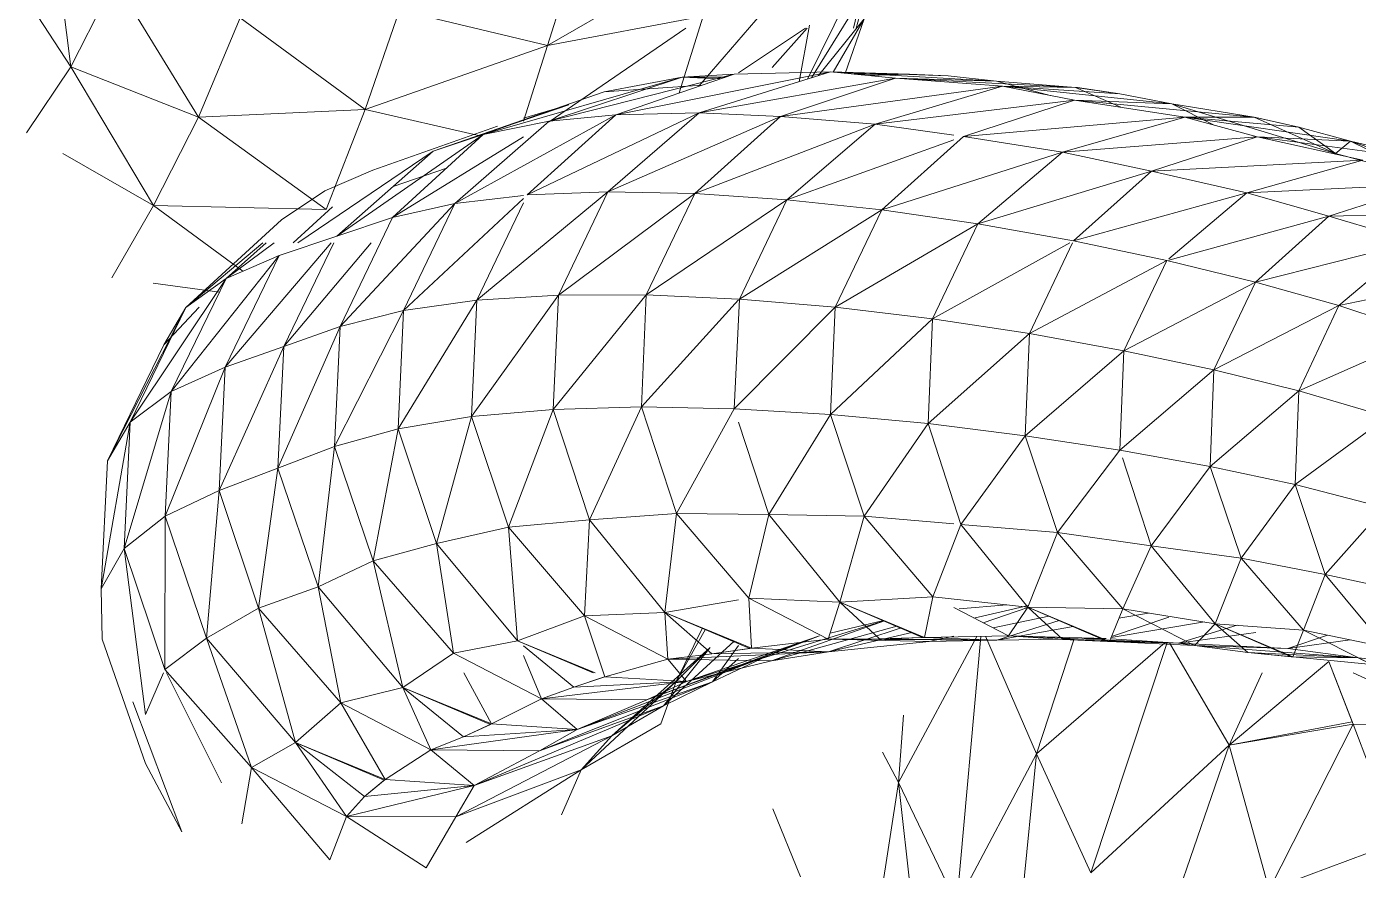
# Model space of a CAD drawing. Header units: millimetres. Extents: x -8546 to 211781, y -3000 to 31870.
# Drawn here: x -4417.5 to -4361, y 2659 to 2694.8 of the extents above; entities that cross this region are included whole.
import ezdxf

# ---------------------------------------------------------------- set-up
doc = ezdxf.new("R2010")
doc.units = ezdxf.units.MM
doc.layers.add('G-IMPT', color=8, linetype='Continuous', lineweight=9)
doc.layers.add('I-FURN', color=30, linetype='Continuous', lineweight=9)

# ---------------------------------------------------------------- blocks, each defined once
blk = doc.blocks.new('Artificial banana plant 1500mm - Family 4__C1-728657-Begane grond')
at = {"layer": 'G-IMPT'}
for p, q in [((-2.898, 36.229), (-3.778, 43.213)), ((-2.898, 36.229), (-3.778, 43.213)), ((23.757, 35.398), (30.062, 42.722)), ((23.757, 35.398), (30.062, 42.722)), ((28.378, 35.705), (31.902, 42.843)), ((28.378, 35.705), (31.902, 42.843)), ((17.342, 37.124), (24.722, 41.393)), ((17.342, 37.124), (24.722, 41.393)), ((17.342, 37.124), (18.362, 40.414)), ((17.342, 37.124), (18.362, 40.414)), ((31.342, 40.287), (28.547, 35.757)), ((31.342, 40.287), (28.547, 35.757)), ((-2.898, 36.229), (-1.028, 39.898)), ((-2.898, 36.229), (-1.028, 39.898)), ((2.532, 34.088), (-1.028, 39.898)), ((2.532, 34.088), (-1.028, 39.898)), ((30.439, 37.87), (30.936, 39.629)), ((30.439, 37.87), (30.936, 39.629)), ((-4.754, 39.099), (-2.898, 36.229)), ((-4.754, 39.099), (-2.898, 36.229)), ((30.321, 37.87), (30.626, 39.127)), ((30.321, 37.87), (30.626, 39.127)), ((9.602, 34.415), (11.052, 38.622)), ((9.602, 34.415), (11.052, 38.622)), ((17.342, 37.124), (11.052, 38.622)), ((17.342, 37.124), (11.052, 38.622)), ((2.532, 34.088), (4.292, 38.307)), ((2.532, 34.088), (4.292, 38.307)), ((9.602, 34.415), (4.292, 38.307)), ((9.602, 34.415), (4.292, 38.307)), ((23.942, 38.368), (17.342, 37.124)), ((23.942, 38.368), (17.342, 37.124)), ((17.402, 33.893), (23.214, 37.87)), ((17.402, 33.893), (23.214, 37.87)), ((22.931, 35.115), (23.942, 38.368)), ((22.931, 35.115), (23.942, 38.368)), ((28.29, 37.87), (25.45, 35.966)), ((28.29, 37.87), (25.45, 35.966)), ((26.871, 36.198), (28.359, 37.87)), ((26.871, 36.198), (28.359, 37.87)), ((28.017, 35.592), (28.462, 37.986)), ((28.017, 35.592), (28.462, 37.986)), ((30.782, 38.258), (28.84, 35.848)), ((30.782, 38.258), (28.84, 35.848)), ((30.782, 38.258), (29.461, 35.993)), ((30.782, 38.258), (29.461, 35.993)), ((30.782, 38.258), (29.97, 35.946)), ((30.782, 38.258), (29.97, 35.946)), ((9.602, 34.415), (17.342, 37.124)), ((9.602, 34.415), (17.342, 37.124)), ((16.323, 33.919), (17.342, 37.124)), ((16.323, 33.919), (17.342, 37.124)), ((-4.768, 33.423), (-2.898, 36.229)), ((-4.768, 33.423), (-2.898, 36.229)), ((0.622, 30.333), (-2.898, 36.229)), ((0.622, 30.333), (-2.898, 36.229)), ((-2.898, 36.229), (2.532, 34.088)), ((-2.898, 36.229), (2.532, 34.088)), ((14.612, 33.35), (23.052, 35.778)), ((14.612, 33.35), (23.052, 35.778)), ((17.402, 33.922), (25.262, 35.914)), ((17.402, 33.922), (25.262, 35.914)), ((23.052, 35.778), (17.402, 33.922)), ((23.052, 35.778), (17.402, 33.922)), ((19.742, 35.167), (23.052, 35.778)), ((19.742, 35.167), (23.052, 35.778)), ((20.232, 34.189), (29.342, 36.004)), ((20.232, 34.189), (29.342, 36.004)), ((25.262, 35.914), (20.232, 34.189)), ((25.262, 35.914), (20.232, 34.189)), ((23.052, 35.778), (25.262, 35.914)), ((23.052, 35.778), (25.262, 35.914)), ((23.052, 35.778), (24.881, 35.784)), ((23.052, 35.778), (24.881, 35.784)), ((24.862, 35.777), (23.052, 35.778)), ((24.862, 35.777), (23.052, 35.778)), ((24.662, 35.709), (23.052, 35.778)), ((24.662, 35.709), (23.052, 35.778)), ((24.673, 35.712), (23.052, 35.778)), ((24.673, 35.712), (23.052, 35.778)), ((29.342, 36.004), (23.782, 34.274)), ((29.342, 36.004), (23.782, 34.274)), ((23.782, 34.274), (32.112, 35.747)), ((23.782, 34.274), (32.112, 35.747)), ((25.262, 35.914), (29.342, 36.004)), ((25.262, 35.914), (29.342, 36.004)), ((32.112, 35.747), (27.222, 34.115)), ((32.112, 35.747), (27.222, 34.115)), ((32.702, 35.908), (29.342, 36.004)), ((32.702, 35.908), (29.342, 36.004)), ((34.342, 35.834), (29.342, 36.004)), ((34.342, 35.834), (29.342, 36.004)), ((32.632, 35.91), (29.342, 36.004)), ((32.632, 35.91), (29.342, 36.004)), ((29.342, 36.004), (36.392, 35.609)), ((29.342, 36.004), (36.392, 35.609)), ((29.342, 36.004), (32.112, 35.747)), ((29.342, 36.004), (32.112, 35.747)), ((32.632, 35.91), (30.349, 35.911)), ((32.632, 35.91), (30.349, 35.911)), ((32.632, 35.91), (31.014, 35.849)), ((32.632, 35.91), (31.014, 35.849)), ((39.752, 35.349), (32.112, 35.747)), ((39.752, 35.349), (32.112, 35.747)), ((36.392, 35.609), (32.112, 35.747)), ((36.392, 35.609), (32.112, 35.747)), ((32.112, 35.747), (36.652, 35.396)), ((32.112, 35.747), (36.652, 35.396)), ((34.342, 35.834), (32.632, 35.91)), ((32.702, 35.908), (32.632, 35.91)), ((34.342, 35.834), (32.632, 35.91)), ((32.632, 35.91), (32.702, 35.908)), ((34.342, 35.834), (32.632, 35.91)), ((32.632, 35.91), (32.702, 35.908)), ((34.342, 35.834), (32.702, 35.908)), ((34.342, 35.834), (32.702, 35.908)), ((34.342, 35.834), (32.702, 35.908)), ((34.342, 35.834), (36.392, 35.609)), ((34.342, 35.834), (36.392, 35.609)), ((39.752, 35.349), (36.392, 35.609)), ((39.752, 35.349), (36.392, 35.609)), ((36.392, 35.609), (38.666, 35.009)), ((36.392, 35.609), (38.666, 35.009)), ((12.492, 32.649), (19.742, 35.167)), ((12.492, 32.649), (19.742, 35.167)), ((23.908, 35.45), (19.742, 35.167)), ((23.908, 35.45), (19.742, 35.167)), ((27.222, 34.115), (36.652, 35.396)), ((27.222, 34.115), (36.652, 35.396)), ((36.652, 35.396), (31.242, 33.787)), ((36.652, 35.396), (31.242, 33.787)), ((39.752, 35.349), (36.652, 35.396)), ((39.752, 35.349), (36.652, 35.396)), ((39.832, 35.34), (36.652, 35.396)), ((39.832, 35.34), (36.652, 35.396)), ((41.622, 35.084), (36.652, 35.396)), ((41.622, 35.084), (36.652, 35.396)), ((36.652, 35.396), (43.832, 34.651)), ((36.652, 35.396), (43.832, 34.651)), ((36.652, 35.396), (39.702, 34.81)), ((36.652, 35.396), (39.702, 34.81)), ((39.752, 35.349), (41.622, 35.084)), ((39.752, 35.349), (39.832, 35.34)), ((39.752, 35.349), (39.832, 35.34)), ((39.752, 35.349), (41.622, 35.084)), ((39.752, 35.349), (39.832, 35.34)), ((39.752, 35.349), (41.622, 35.084)), ((39.752, 35.349), (41.664, 34.51)), ((39.752, 35.349), (41.664, 34.51)), ((41.622, 35.084), (39.832, 35.34)), ((39.832, 35.34), (41.622, 35.084)), ((39.832, 35.34), (41.622, 35.084)), ((41.622, 35.084), (43.832, 34.651)), ((41.622, 35.084), (43.832, 34.651)), ((18.242, 34.609), (12.492, 32.649)), ((18.242, 34.609), (12.492, 32.649)), ((16.323, 34.039), (18.242, 34.609)), ((16.323, 34.039), (18.242, 34.609)), ((31.242, 33.787), (39.702, 34.81)), ((31.242, 33.787), (39.702, 34.81)), ((39.702, 34.81), (34.992, 33.271)), ((39.702, 34.81), (34.992, 33.271)), ((47.332, 34.083), (39.702, 34.81)), ((47.332, 34.083), (39.702, 34.81)), ((43.832, 34.651), (39.702, 34.81)), ((43.832, 34.651), (39.702, 34.81)), ((39.702, 34.81), (44.392, 34.094)), ((39.702, 34.81), (44.392, 34.094)), ((47.332, 34.083), (43.832, 34.651)), ((47.332, 34.083), (43.832, 34.651)), ((45.607, 33.76), (43.832, 34.651)), ((45.607, 33.76), (43.832, 34.651)), ((43.832, 34.651), (50.782, 32.544)), ((43.832, 34.651), (50.782, 32.544)), ((0.622, 30.333), (2.532, 34.088)), ((0.622, 30.333), (2.532, 34.088)), ((2.532, 34.088), (9.602, 34.415)), ((2.532, 34.088), (9.602, 34.415)), ((7.942, 30.169), (2.532, 34.088)), ((7.942, 30.169), (2.532, 34.088)), ((7.942, 30.169), (9.602, 34.415)), ((7.942, 30.169), (9.602, 34.415)), ((14.536, 33.281), (9.602, 34.415)), ((14.536, 33.281), (9.602, 34.415)), ((13.412, 30.429), (20.232, 34.189)), ((13.412, 30.429), (20.232, 34.189)), ((17.402, 33.922), (13.412, 30.429)), ((17.402, 33.922), (13.412, 30.429)), ((16.323, 33.956), (14.612, 33.35)), ((16.323, 33.956), (14.612, 33.35)), ((14.612, 33.35), (17.402, 33.922)), ((14.612, 33.35), (17.402, 33.922)), ((16.482, 30.788), (23.782, 34.274)), ((16.482, 30.788), (23.782, 34.274)), ((20.232, 34.189), (16.482, 30.788)), ((20.232, 34.189), (16.482, 30.788)), ((17.402, 33.922), (20.232, 34.189)), ((17.402, 33.922), (20.232, 34.189)), ((23.782, 34.274), (19.902, 30.923)), ((23.782, 34.274), (19.902, 30.923)), ((19.902, 30.923), (27.222, 34.115)), ((19.902, 30.923), (27.222, 34.115)), ((20.232, 34.189), (23.782, 34.274)), ((20.232, 34.189), (23.782, 34.274)), ((27.222, 34.115), (23.592, 30.849)), ((27.222, 34.115), (23.592, 30.849)), ((23.782, 34.274), (27.222, 34.115)), ((23.782, 34.274), (27.222, 34.115)), ((27.222, 34.115), (31.242, 33.787)), ((27.222, 34.115), (31.242, 33.787)), ((34.992, 33.271), (44.392, 34.094)), ((34.992, 33.271), (44.392, 34.094)), ((44.392, 34.094), (39.192, 32.604)), ((44.392, 34.094), (39.192, 32.604)), ((47.332, 34.083), (44.392, 34.094)), ((47.332, 34.083), (44.392, 34.094)), ((47.402, 34.068), (44.392, 34.094)), ((47.402, 34.068), (44.392, 34.094)), ((49.222, 33.668), (44.392, 34.094)), ((49.222, 33.668), (44.392, 34.094)), ((44.392, 34.094), (51.412, 33.071)), ((44.392, 34.094), (51.412, 33.071)), ((44.392, 34.094), (47.462, 33.248)), ((44.392, 34.094), (47.462, 33.248)), ((47.332, 34.083), (49.222, 33.668)), ((47.332, 34.083), (47.402, 34.068)), ((47.332, 34.083), (47.402, 34.068)), ((47.332, 34.083), (49.222, 33.668)), ((47.332, 34.083), (47.402, 34.068)), ((47.332, 34.083), (49.222, 33.668)), ((47.332, 34.083), (50.782, 32.544)), ((47.332, 34.083), (50.782, 32.544)), ((49.222, 33.668), (47.402, 34.068)), ((47.402, 34.068), (49.222, 33.668)), ((47.402, 34.068), (49.222, 33.668)), ((8.402, 29.041), (14.612, 33.35)), ((8.402, 29.041), (14.612, 33.35)), ((15.212, 33.709), (9.922, 31.835)), ((15.212, 33.709), (9.922, 31.835)), ((14.612, 33.35), (10.762, 29.828)), ((14.612, 33.35), (10.762, 29.828)), ((12.492, 32.649), (14.612, 33.35)), ((12.492, 32.649), (14.612, 33.35)), ((23.592, 30.849), (31.242, 33.787)), ((23.592, 30.849), (31.242, 33.787)), ((31.242, 33.787), (27.492, 30.586)), ((31.242, 33.787), (27.492, 30.586)), ((31.242, 33.787), (34.577, 33.328)), ((31.242, 33.787), (34.577, 33.328)), ((49.222, 33.668), (51.412, 33.071)), ((49.222, 33.668), (51.412, 33.071)), ((49.222, 33.668), (50.782, 32.544)), ((49.222, 33.668), (50.782, 32.544)), ((10.762, 29.828), (16.323, 33.256)), ((10.762, 29.828), (16.323, 33.256)), ((27.492, 30.586), (34.577, 33.122)), ((27.492, 30.586), (34.577, 33.122)), ((34.992, 33.271), (31.522, 30.151)), ((34.992, 33.271), (31.522, 30.151)), ((34.992, 33.271), (39.192, 32.604)), ((34.992, 33.271), (39.192, 32.604)), ((39.192, 32.604), (47.462, 33.248)), ((39.192, 32.604), (47.462, 33.248)), ((47.462, 33.248), (42.972, 31.803)), ((47.462, 33.248), (42.972, 31.803)), ((54.752, 32.275), (47.462, 33.248)), ((54.752, 32.275), (47.462, 33.248)), ((51.412, 33.071), (47.462, 33.248)), ((51.412, 33.071), (47.462, 33.248)), ((47.462, 33.248), (51.942, 32.259)), ((47.462, 33.248), (51.942, 32.259)), ((50.782, 32.544), (51.412, 33.071)), ((50.782, 32.544), (51.412, 33.071)), ((54.752, 32.275), (51.412, 33.071)), ((54.752, 32.275), (51.412, 33.071)), ((54.482, 31.547), (51.412, 33.071)), ((54.482, 31.547), (51.412, 33.071)), ((51.412, 33.071), (58.022, 30.787)), ((51.412, 33.071), (58.022, 30.787)), ((-3.227, 32.54), (0.622, 30.333)), ((-3.227, 32.54), (0.622, 30.333)), ((6.74, 28.752), (12.492, 32.649)), ((6.74, 28.752), (12.492, 32.649)), ((12.492, 32.649), (8.402, 29.041)), ((12.492, 32.649), (8.402, 29.041)), ((31.522, 30.151), (39.192, 32.604)), ((31.522, 30.151), (39.192, 32.604)), ((39.192, 32.604), (35.602, 29.561)), ((39.192, 32.604), (35.602, 29.561)), ((39.192, 32.604), (42.972, 31.803)), ((39.192, 32.604), (42.972, 31.803)), ((42.972, 31.803), (51.942, 32.259)), ((42.972, 31.803), (51.942, 32.259)), ((51.942, 32.259), (47.022, 30.883)), ((51.942, 32.259), (47.022, 30.883)), ((50.782, 32.544), (54.482, 31.547)), ((50.782, 32.544), (54.482, 31.547)), ((7.892, 30.962), (9.922, 31.835)), ((7.892, 30.962), (9.922, 31.835)), ((10.789, 31.148), (13.054, 31.926)), ((10.789, 31.148), (13.054, 31.926)), ((35.602, 29.561), (42.972, 31.803)), ((35.602, 29.561), (42.972, 31.803)), ((42.972, 31.803), (39.662, 28.838)), ((42.972, 31.803), (39.662, 28.838)), ((42.972, 31.803), (47.022, 30.883)), ((42.972, 31.803), (47.022, 30.883)), ((47.022, 30.883), (54.742, 31.24)), ((47.022, 30.883), (54.742, 31.24)), ((54.742, 31.24), (50.502, 29.891)), ((54.742, 31.24), (50.502, 29.891)), ((6.052, 29.731), (7.892, 30.962)), ((6.052, 29.731), (7.892, 30.962)), ((11.232, 25.885), (16.323, 30.64)), ((11.232, 25.885), (16.323, 30.64)), ((13.412, 30.429), (16.323, 30.77)), ((13.412, 30.429), (16.323, 30.77)), ((14.342, 26.318), (19.902, 30.923)), ((14.342, 26.318), (19.902, 30.923)), ((16.482, 30.788), (19.902, 30.923)), ((16.482, 30.788), (19.902, 30.923)), ((19.902, 30.923), (17.802, 26.533)), ((19.902, 30.923), (17.802, 26.533)), ((17.802, 26.533), (23.592, 30.849)), ((17.802, 26.533), (23.592, 30.849)), ((19.902, 30.923), (23.592, 30.849)), ((19.902, 30.923), (23.592, 30.849)), ((23.592, 30.849), (21.532, 26.543)), ((23.592, 30.849), (21.532, 26.543)), ((21.532, 26.543), (27.492, 30.586)), ((21.532, 26.543), (27.492, 30.586)), ((23.592, 30.849), (27.492, 30.586)), ((23.592, 30.849), (27.492, 30.586)), ((27.492, 30.586), (25.482, 26.368)), ((27.492, 30.586), (25.482, 26.368)), ((27.492, 30.586), (31.522, 30.151)), ((27.492, 30.586), (31.522, 30.151)), ((39.662, 28.838), (47.022, 30.883)), ((39.662, 28.838), (47.022, 30.883)), ((47.022, 30.883), (43.703, 28.073)), ((47.022, 30.883), (43.703, 28.073)), ((47.022, 30.883), (50.502, 29.891)), ((47.022, 30.883), (50.502, 29.891)), ((-1.148, 27.278), (0.622, 30.333)), ((-1.148, 27.278), (0.622, 30.333)), ((4.414, 27.556), (0.622, 30.333)), ((4.414, 27.556), (0.622, 30.333)), ((0.622, 30.333), (7.942, 30.169)), ((0.622, 30.333), (7.942, 30.169)), ((8.211, 30.277), (6.538, 28.752)), ((8.211, 30.277), (6.538, 28.752)), ((8.542, 25.213), (13.412, 30.429)), ((8.542, 25.213), (13.412, 30.429)), ((10.762, 29.828), (13.412, 30.429)), ((10.762, 29.828), (13.412, 30.429)), ((13.412, 30.429), (11.232, 25.885)), ((13.412, 30.429), (11.232, 25.885)), ((16.323, 30.456), (14.342, 26.318)), ((16.323, 30.456), (14.342, 26.318)), ((25.482, 26.368), (31.522, 30.151)), ((25.482, 26.368), (31.522, 30.151)), ((31.522, 30.151), (29.552, 26.026)), ((31.522, 30.151), (29.552, 26.026)), ((31.522, 30.151), (35.602, 29.561)), ((31.522, 30.151), (35.602, 29.561)), ((50.502, 29.891), (58.772, 30.052)), ((50.502, 29.891), (58.772, 30.052)), ((6.052, 29.731), (1.992, 26.01)), ((6.052, 29.731), (1.992, 26.01)), ((8.402, 29.041), (10.762, 29.828)), ((8.402, 29.041), (10.762, 29.828)), ((10.762, 29.828), (8.542, 25.213)), ((10.762, 29.828), (8.542, 25.213)), ((29.552, 26.026), (35.602, 29.561)), ((29.552, 26.026), (35.602, 29.561)), ((35.602, 29.561), (33.682, 25.532)), ((35.602, 29.561), (33.682, 25.532)), ((35.602, 29.561), (39.662, 28.838)), ((35.602, 29.561), (39.662, 28.838)), ((43.703, 28.027), (50.502, 29.891)), ((43.703, 28.027), (50.502, 29.891)), ((50.502, 29.891), (47.382, 27.088)), ((50.502, 29.891), (47.382, 27.088)), ((50.502, 29.891), (54.132, 28.796)), ((50.502, 29.891), (54.132, 28.796)), ((5.952, 28.219), (8.402, 29.041)), ((5.952, 28.219), (8.402, 29.041)), ((39.662, 28.838), (43.622, 28.004)), ((39.662, 28.838), (43.622, 28.004)), ((1.992, 26.01), (5.259, 28.752)), ((1.992, 26.01), (5.259, 28.752)), ((3.662, 23.48), (8.155, 28.752)), ((3.662, 23.48), (8.155, 28.752)), ((5.398, 28.752), (3.702, 27.249)), ((5.398, 28.752), (3.702, 27.249)), ((3.702, 27.249), (5.74, 28.752)), ((3.702, 27.249), (5.74, 28.752)), ((8.263, 28.752), (6.152, 24.363)), ((8.263, 28.752), (6.152, 24.363)), ((6.152, 24.363), (9.854, 28.752)), ((6.152, 24.363), (9.854, 28.752)), ((33.682, 25.532), (39.506, 28.752)), ((33.682, 25.532), (39.506, 28.752)), ((39.621, 28.752), (37.792, 24.908)), ((39.621, 28.752), (37.792, 24.908)), ((47.382, 27.088), (53.957, 28.752)), ((47.382, 27.088), (53.957, 28.752)), ((54.079, 28.752), (50.922, 26.094)), ((54.079, 28.752), (50.922, 26.094)), ((1.372, 22.451), (5.952, 28.219)), ((1.372, 22.451), (5.952, 28.219)), ((5.952, 28.219), (3.662, 23.48)), ((5.952, 28.219), (3.662, 23.48)), ((3.702, 27.249), (5.952, 28.219)), ((3.702, 27.249), (5.952, 28.219)), ((37.792, 24.908), (43.622, 28.004)), ((37.792, 24.908), (43.622, 28.004)), ((43.622, 28.004), (41.802, 24.178)), ((43.622, 28.004), (41.802, 24.178)), ((43.622, 28.004), (47.382, 27.088)), ((43.622, 28.004), (47.382, 27.088)), ((-0.368, 21.152), (3.702, 27.249)), ((-0.368, 21.152), (3.702, 27.249)), ((3.702, 27.249), (1.372, 22.451)), ((3.702, 27.249), (1.372, 22.451)), ((1.992, 26.01), (3.702, 27.249)), ((1.992, 26.01), (3.702, 27.249)), ((50.922, 26.094), (57.582, 27.497)), ((50.922, 26.094), (57.582, 27.497)), ((0.596, 27.044), (3.418, 26.664)), ((0.596, 27.044), (3.418, 26.664)), ((41.802, 24.178), (47.382, 27.088)), ((41.802, 24.178), (47.382, 27.088)), ((47.382, 27.088), (45.622, 23.367)), ((47.382, 27.088), (45.622, 23.367)), ((47.382, 27.088), (50.922, 26.094)), ((47.382, 27.088), (50.922, 26.094)), ((-1.338, 19.509), (1.992, 26.01)), ((-1.338, 19.509), (1.992, 26.01)), ((1.992, 26.01), (-0.368, 21.152)), ((1.992, 26.01), (-0.368, 21.152)), ((1.052, 24.425), (2.559, 26.025)), ((1.052, 24.425), (2.559, 26.025)), ((1.052, 24.425), (1.992, 26.01)), ((1.052, 24.425), (1.992, 26.01)), ((11.002, 20.868), (14.342, 26.318)), ((11.002, 20.868), (14.342, 26.318)), ((11.232, 25.885), (14.342, 26.318)), ((11.232, 25.885), (14.342, 26.318)), ((14.112, 21.385), (17.802, 26.533)), ((14.112, 21.385), (17.802, 26.533)), ((14.342, 26.318), (14.112, 21.385)), ((14.342, 26.318), (14.112, 21.385)), ((14.342, 26.318), (17.802, 26.533)), ((14.342, 26.318), (17.802, 26.533)), ((17.572, 21.688), (21.532, 26.543)), ((17.572, 21.688), (21.532, 26.543)), ((17.802, 26.533), (17.572, 21.688)), ((17.802, 26.533), (17.572, 21.688)), ((17.802, 26.533), (21.532, 26.543)), ((17.802, 26.533), (21.532, 26.543)), ((21.532, 26.543), (21.322, 21.793)), ((21.532, 26.543), (21.322, 21.793)), ((21.322, 21.793), (25.45, 26.333)), ((21.322, 21.793), (25.45, 26.333)), ((21.532, 26.543), (25.45, 26.37)), ((21.532, 26.543), (25.45, 26.37)), ((25.482, 26.368), (25.262, 21.716)), ((25.482, 26.368), (25.262, 21.716)), ((25.262, 21.716), (29.552, 26.026)), ((25.262, 21.716), (29.552, 26.026)), ((25.482, 26.368), (29.552, 26.026)), ((25.482, 26.368), (29.552, 26.026)), ((29.552, 26.026), (29.342, 21.474)), ((29.552, 26.026), (29.342, 21.474)), ((29.552, 26.026), (33.682, 25.532)), ((29.552, 26.026), (33.682, 25.532)), ((45.622, 23.367), (50.922, 26.094)), ((45.622, 23.367), (50.922, 26.094)), ((50.922, 26.094), (49.222, 22.482)), ((50.922, 26.094), (49.222, 22.482)), ((50.922, 26.094), (54.642, 24.875)), ((50.922, 26.094), (54.642, 24.875)), ((8.302, 20.119), (11.232, 25.885)), ((8.302, 20.119), (11.232, 25.885)), ((8.542, 25.213), (11.232, 25.885)), ((8.542, 25.213), (11.232, 25.885)), ((11.232, 25.885), (11.002, 20.868)), ((11.232, 25.885), (11.002, 20.868)), ((29.342, 21.474), (33.682, 25.532)), ((29.342, 21.474), (33.682, 25.532)), ((33.682, 25.532), (33.492, 21.086)), ((33.682, 25.532), (33.492, 21.086)), ((33.682, 25.532), (37.792, 24.908)), ((33.682, 25.532), (37.792, 24.908)), ((5.892, 19.198), (8.542, 25.213)), ((5.892, 19.198), (8.542, 25.213)), ((6.152, 24.363), (8.542, 25.213)), ((6.152, 24.363), (8.542, 25.213)), ((8.542, 25.213), (8.302, 20.119)), ((8.542, 25.213), (8.302, 20.119)), ((33.492, 21.086), (37.792, 24.908)), ((33.492, 21.086), (37.792, 24.908)), ((37.792, 24.908), (37.612, 20.572)), ((37.792, 24.908), (37.612, 20.572)), ((37.792, 24.908), (41.802, 24.178)), ((37.792, 24.908), (41.802, 24.178)), ((49.222, 22.482), (54.642, 24.875)), ((49.222, 22.482), (54.642, 24.875)), ((1.052, 24.425), (-1.338, 19.509)), ((1.052, 24.425), (-1.338, 19.509)), ((3.402, 18.25), (6.152, 24.363)), ((3.402, 18.25), (6.152, 24.363)), ((3.662, 23.48), (6.152, 24.363)), ((3.662, 23.48), (6.152, 24.363)), ((6.152, 24.363), (5.892, 19.198)), ((6.152, 24.363), (5.892, 19.198)), ((37.612, 20.572), (41.802, 24.178)), ((37.612, 20.572), (41.802, 24.178)), ((41.802, 24.178), (41.632, 19.956)), ((41.802, 24.178), (41.632, 19.956)), ((41.802, 24.178), (45.622, 23.367)), ((41.802, 24.178), (45.622, 23.367)), ((1.112, 17.154), (3.662, 23.48)), ((1.112, 17.154), (3.662, 23.48)), ((1.372, 22.451), (3.662, 23.48)), ((1.372, 22.451), (3.662, 23.48)), ((3.662, 23.48), (3.402, 18.25)), ((3.662, 23.48), (3.402, 18.25)), ((41.632, 19.956), (45.622, 23.367)), ((41.632, 19.956), (45.622, 23.367)), ((45.622, 23.367), (45.462, 19.261)), ((45.622, 23.367), (45.462, 19.261)), ((45.622, 23.367), (49.222, 22.482)), ((45.622, 23.367), (49.222, 22.482)), ((-0.628, 15.789), (1.372, 22.451)), ((-0.628, 15.789), (1.372, 22.451)), ((-0.368, 21.152), (1.372, 22.451)), ((-0.368, 21.152), (1.372, 22.451)), ((1.372, 22.451), (1.112, 17.154)), ((1.372, 22.451), (1.112, 17.154)), ((45.462, 19.261), (49.222, 22.482)), ((45.462, 19.261), (49.222, 22.482)), ((49.222, 22.482), (49.072, 18.497)), ((49.222, 22.482), (49.072, 18.497)), ((49.222, 22.482), (52.83, 21.423)), ((49.222, 22.482), (52.83, 21.423)), ((14.112, 21.385), (17.572, 21.688)), ((14.112, 21.385), (17.572, 21.688)), ((15.682, 16.691), (17.572, 21.688)), ((15.682, 16.691), (17.572, 21.688)), ((17.572, 21.688), (21.322, 21.793)), ((17.572, 21.688), (21.322, 21.793)), ((17.572, 21.688), (19.122, 17)), ((17.572, 21.688), (19.122, 17)), ((19.122, 17), (21.322, 21.793)), ((19.122, 17), (21.322, 21.793)), ((21.322, 21.793), (22.812, 17.279)), ((21.322, 21.793), (22.812, 17.279)), ((21.322, 21.793), (25.262, 21.716)), ((21.322, 21.793), (25.262, 21.716)), ((22.812, 17.279), (25.262, 21.716)), ((22.812, 17.279), (25.262, 21.716)), ((25.262, 21.716), (29.342, 21.474)), ((25.262, 21.716), (29.342, 21.474)), ((-1.608, 14.081), (-0.368, 21.152)), ((-1.608, 14.081), (-0.368, 21.152)), ((-1.338, 19.509), (-0.368, 21.152)), ((-1.338, 19.509), (-0.368, 21.152)), ((-0.368, 21.152), (-0.628, 15.789)), ((-0.368, 21.152), (-0.628, 15.789)), ((11.002, 20.868), (14.112, 21.385)), ((11.002, 20.868), (14.112, 21.385)), ((12.632, 15.996), (14.112, 21.385)), ((12.632, 15.996), (14.112, 21.385)), ((14.112, 21.385), (15.682, 16.691)), ((14.112, 21.385), (15.682, 16.691)), ((25.45, 21.144), (26.732, 17.228)), ((25.45, 21.144), (26.732, 17.228)), ((26.732, 17.228), (29.342, 21.474)), ((26.732, 17.228), (29.342, 21.474)), ((29.342, 21.474), (30.772, 17.157)), ((29.342, 21.474), (30.772, 17.157)), ((29.342, 21.474), (33.492, 21.086)), ((29.342, 21.474), (33.492, 21.086)), ((30.772, 17.157), (33.492, 21.086)), ((30.772, 17.157), (33.492, 21.086)), ((33.492, 21.086), (34.882, 16.812)), ((33.492, 21.086), (34.882, 16.812)), ((33.492, 21.086), (37.612, 20.572)), ((33.492, 21.086), (37.612, 20.572)), ((49.072, 18.497), (52.83, 21.257)), ((49.072, 18.497), (52.83, 21.257)), ((8.302, 20.119), (11.002, 20.868)), ((8.302, 20.119), (11.002, 20.868)), ((9.942, 15.261), (11.002, 20.868)), ((9.942, 15.261), (11.002, 20.868)), ((11.002, 20.868), (12.632, 15.996)), ((11.002, 20.868), (12.632, 15.996)), ((34.882, 16.812), (37.612, 20.572)), ((34.882, 16.812), (37.612, 20.572)), ((37.612, 20.572), (38.982, 16.467)), ((37.612, 20.572), (38.982, 16.467)), ((37.612, 20.572), (41.632, 19.956)), ((37.612, 20.572), (41.632, 19.956)), ((5.892, 19.198), (8.302, 20.119)), ((5.892, 19.198), (8.302, 20.119)), ((7.602, 14.169), (8.302, 20.119)), ((7.602, 14.169), (8.302, 20.119)), ((8.302, 20.119), (9.942, 15.261)), ((8.302, 20.119), (9.942, 15.261)), ((38.982, 16.467), (41.632, 19.956)), ((38.982, 16.467), (41.632, 19.956)), ((41.632, 19.956), (45.462, 19.261)), ((41.632, 19.956), (45.462, 19.261)), ((-1.338, 19.509), (-1.608, 14.081)), ((-1.338, 19.509), (-1.608, 14.081)), ((41.737, 19.634), (42.962, 15.907)), ((41.737, 19.634), (42.962, 15.907)), ((42.962, 15.907), (45.462, 19.261)), ((42.962, 15.907), (45.462, 19.261)), ((45.462, 19.261), (46.772, 15.378)), ((45.462, 19.261), (46.772, 15.378)), ((45.462, 19.261), (49.072, 18.497)), ((45.462, 19.261), (49.072, 18.497)), ((3.402, 18.25), (5.892, 19.198)), ((3.402, 18.25), (5.892, 19.198)), ((5.072, 13.257), (5.892, 19.198)), ((5.072, 13.257), (5.892, 19.198)), ((5.892, 19.198), (7.602, 14.169)), ((5.892, 19.198), (7.602, 14.169)), ((1.112, 17.154), (3.402, 18.25)), ((1.112, 17.154), (3.402, 18.25)), ((2.872, 11.98), (3.402, 18.25)), ((2.872, 11.98), (3.402, 18.25)), ((3.402, 18.25), (5.072, 13.257)), ((3.402, 18.25), (5.072, 13.257)), ((46.772, 15.378), (49.072, 18.497)), ((46.772, 15.378), (49.072, 18.497)), ((49.072, 18.497), (50.342, 14.688)), ((49.072, 18.497), (50.342, 14.688)), ((49.072, 18.497), (52.83, 17.521)), ((49.072, 18.497), (52.83, 17.521)), ((-0.628, 15.789), (1.112, 17.154)), ((-0.628, 15.789), (1.112, 17.154)), ((1.102, 10.656), (1.112, 17.154)), ((1.102, 10.656), (1.112, 17.154)), ((1.112, 17.154), (2.872, 11.98)), ((1.112, 17.154), (2.872, 11.98)), ((15.682, 16.691), (19.122, 17)), ((15.682, 16.691), (19.122, 17)), ((18.902, 12.935), (19.122, 17)), ((18.902, 12.935), (19.122, 17)), ((19.122, 17), (22.812, 17.279)), ((19.122, 17), (22.812, 17.279)), ((19.122, 17), (22.322, 13.079)), ((19.122, 17), (22.322, 13.079)), ((22.322, 13.079), (22.812, 17.279)), ((22.322, 13.079), (22.812, 17.279)), ((22.812, 17.279), (25.882, 13.688)), ((22.812, 17.279), (25.882, 13.688)), ((22.812, 17.279), (26.732, 17.228)), ((22.812, 17.279), (26.732, 17.228)), ((25.882, 13.688), (26.732, 17.228)), ((25.882, 13.688), (26.732, 17.228)), ((26.732, 17.228), (29.742, 13.508)), ((26.732, 17.228), (29.742, 13.508)), ((26.732, 17.228), (30.772, 17.157)), ((26.732, 17.228), (30.772, 17.157)), ((29.742, 13.508), (30.772, 17.157)), ((29.742, 13.508), (30.772, 17.157)), ((30.772, 17.157), (33.692, 13.738)), ((30.772, 17.157), (33.692, 13.738)), ((30.772, 17.157), (34.577, 16.838)), ((30.772, 17.157), (34.577, 16.838)), ((50.342, 14.688), (52.83, 17.491)), ((50.342, 14.688), (52.83, 17.491)), ((12.632, 15.996), (15.682, 16.691)), ((12.632, 15.996), (15.682, 16.691)), ((16.062, 11.878), (15.682, 16.691)), ((16.062, 11.878), (15.682, 16.691)), ((15.682, 16.691), (18.902, 12.935)), ((15.682, 16.691), (18.902, 12.935)), ((33.692, 13.738), (34.882, 16.812)), ((33.692, 13.738), (34.882, 16.812)), ((34.882, 16.812), (37.722, 13.297)), ((34.882, 16.812), (37.722, 13.297)), ((34.882, 16.812), (38.982, 16.467)), ((34.882, 16.812), (38.982, 16.467)), ((37.722, 13.297), (38.982, 16.467)), ((37.722, 13.297), (38.982, 16.467)), ((38.982, 16.467), (41.752, 13.227)), ((38.982, 16.467), (41.752, 13.227)), ((38.982, 16.467), (42.962, 15.907)), ((38.982, 16.467), (42.962, 15.907)), ((9.942, 15.261), (12.632, 15.996)), ((9.942, 15.261), (12.632, 15.996)), ((13.342, 11.349), (12.632, 15.996)), ((13.342, 11.349), (12.632, 15.996)), ((12.632, 15.996), (16.062, 11.878)), ((12.632, 15.996), (16.062, 11.878)), ((41.752, 13.227), (42.962, 15.907)), ((41.752, 13.227), (42.962, 15.907)), ((42.962, 15.907), (45.672, 12.598)), ((42.962, 15.907), (45.672, 12.598)), ((42.962, 15.907), (46.772, 15.378)), ((42.962, 15.907), (46.772, 15.378)), ((-1.608, 14.081), (-0.628, 15.789)), ((-1.608, 14.081), (-0.628, 15.789)), ((0.282, 8.745), (-0.628, 15.789)), ((0.282, 8.745), (-0.628, 15.789)), ((-0.628, 15.789), (1.102, 10.656)), ((-0.628, 15.789), (1.102, 10.656)), ((7.602, 14.169), (9.942, 15.261)), ((7.602, 14.169), (9.942, 15.261)), ((11.192, 9.897), (9.942, 15.261)), ((11.192, 9.897), (9.942, 15.261)), ((9.942, 15.261), (13.342, 11.349)), ((9.942, 15.261), (13.342, 11.349)), ((45.672, 12.598), (46.772, 15.378)), ((45.672, 12.598), (46.772, 15.378)), ((46.772, 15.378), (49.422, 12.323)), ((46.772, 15.378), (49.422, 12.323)), ((46.772, 15.378), (50.342, 14.688)), ((46.772, 15.378), (50.342, 14.688)), ((5.072, 13.257), (7.602, 14.169)), ((5.072, 13.257), (7.602, 14.169)), ((8.562, 9.236), (7.602, 14.169)), ((8.562, 9.236), (7.602, 14.169)), ((7.602, 14.169), (11.192, 9.897)), ((7.602, 14.169), (11.192, 9.897)), ((49.422, 12.323), (50.342, 14.688)), ((49.422, 12.323), (50.342, 14.688)), ((50.342, 14.688), (52.922, 11.591)), ((50.342, 14.688), (52.922, 11.591)), ((50.342, 14.688), (54.072, 13.875)), ((50.342, 14.688), (54.072, 13.875)), ((-1.558, 11.945), (-1.608, 14.081)), ((-1.558, 11.945), (-1.608, 14.081)), ((22.322, 13.079), (25.45, 13.615)), ((22.322, 13.079), (25.45, 13.615)), ((25.882, 13.688), (25.992, 11.558)), ((25.882, 13.688), (25.992, 11.558)), ((25.882, 13.688), (29.252, 11.939)), ((25.882, 13.688), (29.252, 11.939)), ((25.882, 13.688), (29.742, 13.508)), ((25.882, 13.688), (29.742, 13.508)), ((29.742, 13.508), (33.692, 13.738)), ((29.742, 13.508), (33.692, 13.738)), ((33.332, 12.01), (33.692, 13.738)), ((33.332, 12.01), (33.692, 13.738)), ((33.692, 13.738), (37.722, 13.297)), ((33.692, 13.738), (37.722, 13.297)), ((2.872, 11.98), (5.072, 13.257)), ((2.872, 11.98), (5.072, 13.257)), ((6.642, 7.556), (5.072, 13.257)), ((6.642, 7.556), (5.072, 13.257)), ((5.072, 13.257), (8.562, 9.236)), ((5.072, 13.257), (8.562, 9.236)), ((18.902, 12.935), (22.322, 13.079)), ((18.902, 12.935), (22.322, 13.079)), ((22.452, 11.094), (22.322, 13.079)), ((22.452, 11.094), (22.322, 13.079)), ((22.322, 13.079), (24.312, 11.324)), ((22.322, 13.079), (24.312, 11.324)), ((22.322, 13.079), (25.992, 11.558)), ((22.322, 13.079), (25.992, 11.558)), ((22.322, 13.079), (25.932, 11.55)), ((22.322, 13.079), (25.932, 11.55)), ((29.252, 11.939), (29.742, 13.508)), ((29.252, 11.939), (29.742, 13.508)), ((31.422, 11.953), (29.742, 13.508)), ((31.422, 11.953), (29.742, 13.508)), ((33.332, 12.01), (29.742, 13.508)), ((33.332, 12.01), (29.742, 13.508)), ((33.252, 12.008), (29.742, 13.508)), ((33.252, 12.008), (29.742, 13.508)), ((34.577, 13.283), (36.902, 12.085)), ((34.577, 13.283), (36.902, 12.085)), ((34.812, 13.227), (36.827, 13.395)), ((34.812, 13.227), (36.827, 13.395)), ((35.439, 12.839), (37.752, 13.374)), ((35.439, 12.839), (37.752, 13.374)), ((35.832, 12.636), (37.722, 13.287)), ((35.832, 12.636), (37.722, 13.287)), ((36.902, 12.085), (37.722, 13.297)), ((36.902, 12.085), (37.722, 13.297)), ((39.212, 11.922), (37.722, 13.297)), ((39.212, 11.922), (37.722, 13.297)), ((41.192, 11.836), (37.722, 13.297)), ((41.192, 11.836), (37.722, 13.297)), ((41.112, 11.839), (37.722, 13.297)), ((41.112, 11.839), (37.722, 13.297)), ((37.722, 13.297), (41.752, 13.227)), ((37.722, 13.297), (41.752, 13.227)), ((41.192, 11.836), (41.752, 13.227)), ((41.192, 11.836), (41.752, 13.227)), ((41.591, 12.827), (42.85, 13.051)), ((41.591, 12.827), (42.85, 13.051)), ((41.752, 13.227), (44.802, 11.67)), ((41.752, 13.227), (44.802, 11.67)), ((41.752, 13.227), (45.672, 12.598)), ((41.752, 13.227), (45.672, 12.598)), ((16.062, 11.878), (18.902, 12.935)), ((16.062, 11.878), (18.902, 12.935)), ((18.902, 12.935), (19.772, 10.348)), ((18.902, 12.935), (19.772, 10.348)), ((18.902, 12.935), (22.452, 11.094)), ((18.902, 12.935), (22.452, 11.094)), ((23.242, 10.149), (31.631, 12.72)), ((23.242, 10.149), (31.631, 12.72)), ((26.852, 11.023), (31.645, 12.714)), ((26.852, 11.023), (31.645, 12.714)), ((26.852, 11.023), (32.169, 12.496)), ((26.852, 11.023), (32.169, 12.496)), ((29.33, 12.191), (31.605, 12.731)), ((29.33, 12.191), (31.605, 12.731)), ((36.248, 12.422), (38.61, 12.923)), ((36.248, 12.422), (38.61, 12.923)), ((36.412, 11.906), (39.054, 12.736)), ((36.412, 11.906), (39.054, 12.736)), ((36.412, 11.906), (39.655, 12.483)), ((36.412, 11.906), (39.655, 12.483)), ((41.263, 12.012), (45.22, 12.671)), ((41.263, 12.012), (45.22, 12.671)), ((41.281, 12.056), (43.703, 12.876)), ((41.281, 12.056), (43.703, 12.876)), ((44.112, 11.767), (46.612, 12.53)), ((44.112, 11.767), (46.612, 12.53)), ((44.802, 11.67), (45.672, 12.598)), ((44.802, 11.67), (45.672, 12.598)), ((45.672, 12.598), (47.062, 11.377)), ((45.672, 12.598), (47.062, 11.377)), ((45.672, 12.598), (49.422, 12.323)), ((45.672, 12.598), (49.422, 12.323)), ((45.672, 12.598), (48.972, 11.186)), ((45.672, 12.598), (48.972, 11.186)), ((45.672, 12.598), (48.902, 11.193)), ((45.672, 12.598), (48.902, 11.193)), ((-1.558, 11.945), (0.282, 6.665)), ((-1.558, 11.945), (0.282, 6.665)), ((1.102, 10.656), (2.872, 11.98)), ((1.102, 10.656), (2.872, 11.98)), ((4.772, 6.495), (2.872, 11.98)), ((4.772, 6.495), (2.872, 11.98)), ((2.872, 11.98), (6.642, 7.556)), ((2.872, 11.98), (6.642, 7.556)), ((13.342, 11.349), (16.062, 11.878)), ((13.342, 11.349), (16.062, 11.878)), ((16.062, 11.878), (19.362, 10.516)), ((16.062, 11.878), (19.362, 10.516)), ((16.062, 11.878), (19.273, 10.516)), ((16.062, 11.878), (19.273, 10.516)), ((22.802, 10.143), (23.914, 12.42)), ((22.802, 10.143), (23.914, 12.42)), ((24.041, 12.367), (22.802, 10.143)), ((24.041, 12.367), (22.802, 10.143)), ((23.242, 10.149), (28.882, 12.084)), ((23.242, 10.149), (28.882, 12.084)), ((25.992, 11.558), (29.252, 11.939)), ((25.992, 11.558), (29.252, 11.939)), ((26.672, 11.23), (28.882, 12.084)), ((26.672, 11.23), (28.882, 12.084)), ((31.422, 11.953), (29.252, 11.939)), ((31.422, 11.953), (29.252, 11.939)), ((29.252, 11.939), (33.542, 11.847)), ((29.252, 11.939), (33.542, 11.847)), ((29.252, 11.939), (36.412, 11.906)), ((29.252, 11.939), (36.412, 11.906)), ((29.262, 11.41), (32.348, 12.421)), ((29.262, 11.41), (32.348, 12.421)), ((29.262, 11.41), (32.806, 12.23)), ((29.262, 11.41), (32.806, 12.23)), ((31.422, 11.953), (33.332, 12.01)), ((31.422, 11.953), (33.332, 12.01)), ((31.422, 11.953), (33.332, 12.01)), ((31.422, 11.953), (33.252, 12.008)), ((31.422, 11.953), (33.252, 12.008)), ((31.422, 11.953), (33.252, 12.008)), ((31.422, 11.953), (36.412, 11.906)), ((31.422, 11.953), (36.412, 11.906)), ((32.242, 5.857), (35.555, 12.057)), ((32.242, 5.857), (35.555, 12.057)), ((33.332, 12.01), (36.902, 12.085)), ((33.332, 12.01), (36.902, 12.085)), ((33.332, 12.01), (36.412, 11.906)), ((33.332, 12.01), (36.412, 11.906)), ((33.542, 11.847), (34.577, 12.067)), ((33.542, 11.847), (34.577, 12.067)), ((33.542, 11.847), (36.412, 11.906)), ((33.542, 11.847), (36.412, 11.906)), ((35.728, 12.061), (34.712, 0.715)), ((35.728, 12.061), (34.712, 0.715)), ((35.927, 12.065), (38.092, 7.084)), ((35.927, 12.065), (38.092, 7.084)), ((36.412, 11.906), (41.042, 11.975)), ((36.412, 11.906), (41.042, 11.975)), ((39.212, 11.922), (36.902, 12.085)), ((39.212, 11.922), (36.902, 12.085)), ((36.902, 12.085), (41.042, 11.975)), ((36.902, 12.085), (41.042, 11.975)), ((36.902, 12.085), (44.112, 11.767)), ((36.902, 12.085), (44.112, 11.767)), ((39.696, 11.955), (38.092, 7.084)), ((39.696, 11.955), (38.092, 7.084)), ((39.212, 11.922), (41.112, 11.839)), ((39.212, 11.922), (41.192, 11.836)), ((39.212, 11.922), (41.192, 11.836)), ((39.212, 11.922), (41.112, 11.839)), ((39.212, 11.922), (41.192, 11.836)), ((39.212, 11.922), (41.112, 11.839)), ((39.212, 11.922), (44.112, 11.767)), ((39.212, 11.922), (44.112, 11.767)), ((41.243, 11.962), (44.112, 11.767)), ((41.243, 11.962), (44.112, 11.767)), ((44.112, 11.767), (47.404, 12.228)), ((44.112, 11.767), (47.404, 12.228)), ((48.762, 11.548), (50.444, 12.11)), ((48.762, 11.548), (50.444, 12.11)), ((48.762, 11.548), (51.411, 11.907)), ((48.762, 11.548), (51.411, 11.907)), ((49.422, 12.323), (48.972, 11.186)), ((49.422, 12.323), (48.972, 11.186)), ((49.422, 12.323), (52.322, 10.861)), ((49.422, 12.323), (52.322, 10.861)), ((49.422, 12.323), (52.83, 11.611)), ((49.422, 12.323), (52.83, 11.611)), ((11.192, 9.897), (13.342, 11.349)), ((11.192, 9.897), (13.342, 11.349)), ((13.342, 11.349), (17.082, 9.416)), ((13.342, 11.349), (17.082, 9.416)), ((16.323, 11.663), (18.452, 9.902)), ((16.323, 11.663), (18.452, 9.902)), ((20.062, 7.841), (24.242, 11.583)), ((20.062, 7.841), (24.242, 11.583)), ((21.552, 9.371), (28.139, 11.809)), ((21.552, 9.371), (28.139, 11.809)), ((22.262, 9.117), (25.254, 11.864)), ((22.262, 9.117), (25.254, 11.864)), ((24.242, 11.583), (22.262, 9.117)), ((24.242, 11.583), (22.262, 9.117)), ((22.452, 11.094), (29.262, 11.41)), ((22.452, 11.094), (29.262, 11.41)), ((22.452, 11.094), (24.312, 11.324)), ((22.452, 11.094), (24.312, 11.324)), ((22.802, 10.143), (24.242, 11.583)), ((22.802, 10.143), (24.242, 11.583)), ((24.312, 11.324), (25.992, 11.558)), ((24.312, 11.324), (25.992, 11.558)), ((24.312, 11.324), (25.932, 11.55)), ((24.312, 11.324), (25.932, 11.55)), ((24.312, 11.324), (29.262, 11.41)), ((24.312, 11.324), (29.262, 11.41)), ((25.45, 11.679), (24.342, 10.137)), ((25.45, 11.679), (24.342, 10.137)), ((25.992, 11.558), (25.932, 11.55)), ((25.992, 11.558), (25.932, 11.55)), ((29.262, 11.41), (25.992, 11.558)), ((29.262, 11.41), (25.992, 11.558)), ((26.852, 11.023), (29.262, 11.41)), ((26.852, 11.023), (29.262, 11.41)), ((29.262, 11.41), (33.542, 11.847)), ((29.262, 11.41), (33.542, 11.847)), ((38.092, 7.084), (43.552, 11.805)), ((38.092, 7.084), (43.552, 11.805)), ((43.636, 11.8), (40.402, 2.034)), ((43.636, 11.8), (40.402, 2.034)), ((41.112, 11.839), (41.192, 11.836)), ((41.192, 11.836), (41.112, 11.839)), ((41.192, 11.836), (41.112, 11.839)), ((41.192, 11.836), (44.802, 11.67)), ((41.192, 11.836), (44.802, 11.67)), ((41.192, 11.836), (44.112, 11.767)), ((41.192, 11.836), (44.112, 11.767)), ((43.74, 11.793), (46.272, 7.45)), ((43.74, 11.793), (46.272, 7.45)), ((44.112, 11.767), (44.802, 11.67)), ((44.112, 11.767), (44.802, 11.67)), ((44.112, 11.767), (48.762, 11.548)), ((44.112, 11.767), (48.762, 11.548)), ((44.802, 11.67), (47.062, 11.377)), ((44.802, 11.67), (47.062, 11.377)), ((44.802, 11.67), (48.762, 11.548)), ((44.802, 11.67), (48.762, 11.548)), ((44.802, 11.67), (51.742, 11.146)), ((44.802, 11.67), (51.742, 11.146)), ((47.062, 11.377), (48.972, 11.186)), ((47.062, 11.377), (48.972, 11.186)), ((47.062, 11.377), (51.742, 11.146)), ((47.062, 11.377), (51.742, 11.146)), ((47.062, 11.377), (48.902, 11.193)), ((47.062, 11.377), (48.902, 11.193)), ((48.762, 11.548), (51.742, 11.146)), ((48.762, 11.548), (51.742, 11.146)), ((17.082, 9.416), (16.323, 11.249)), ((17.082, 9.416), (16.323, 11.249)), ((18.592, 8.116), (26.672, 11.23)), ((18.592, 8.116), (26.672, 11.23)), ((19.772, 10.348), (22.452, 11.094)), ((19.772, 10.348), (22.452, 11.094)), ((21.552, 9.371), (26.672, 11.23)), ((21.552, 9.371), (26.672, 11.23)), ((23.242, 10.149), (22.452, 11.094)), ((23.242, 10.149), (22.452, 11.094)), ((22.452, 11.094), (26.852, 11.023)), ((22.452, 11.094), (26.852, 11.023)), ((23.242, 10.149), (26.852, 11.023)), ((23.242, 10.149), (26.852, 11.023)), ((24.342, 10.137), (26.672, 11.23)), ((24.342, 10.137), (26.672, 11.23)), ((24.342, 10.137), (25.45, 11.125)), ((24.342, 10.137), (25.45, 11.125)), ((46.272, 7.45), (50.492, 11)), ((46.272, 7.45), (50.492, 11)), ((48.972, 11.186), (48.902, 11.193)), ((48.972, 11.186), (48.902, 11.193)), ((48.972, 11.186), (52.322, 10.861)), ((48.972, 11.186), (52.322, 10.861)), ((51.742, 11.146), (48.972, 11.186)), ((51.742, 11.146), (48.972, 11.186)), ((50.492, 11), (51.532, 8.332)), ((50.492, 11), (51.492, 8.437)), ((51.742, 11.146), (52.322, 10.861)), ((51.742, 11.146), (52.322, 10.861)), ((51.742, 11.146), (56.062, 10.734)), ((51.742, 11.146), (56.062, 10.734)), ((0.282, 8.745), (1.042, 10.516)), ((0.282, 8.745), (1.042, 10.516)), ((1.102, 10.656), (4.772, 6.495)), ((1.102, 10.656), (4.772, 6.495)), ((3.507, 5.846), (1.172, 10.516)), ((3.507, 5.846), (1.172, 10.516)), ((14.962, 8.343), (13.791, 10.516)), ((14.962, 8.343), (13.791, 10.516)), ((18.452, 9.902), (19.772, 10.348)), ((18.452, 9.902), (19.772, 10.348)), ((18.452, 9.902), (19.712, 10.33)), ((18.452, 9.902), (19.712, 10.33)), ((23.242, 10.149), (19.772, 10.348)), ((23.242, 10.149), (19.772, 10.348)), ((47.668, 10.516), (46.272, 7.45)), ((47.668, 10.516), (46.272, 7.45)), ((51.532, 8.332), (50.681, 10.516)), ((51.492, 8.437), (50.681, 10.516)), ((51.538, 10.516), (56.492, 8.225)), ((51.538, 10.516), (56.492, 8.225)), ((8.562, 9.236), (11.192, 9.897)), ((8.562, 9.236), (11.192, 9.897)), ((14.962, 8.343), (11.192, 9.897)), ((14.962, 8.343), (11.192, 9.897)), ((14.912, 8.322), (11.192, 9.897)), ((14.912, 8.322), (11.192, 9.897)), ((13.772, 7.797), (11.192, 9.897)), ((13.772, 7.797), (11.192, 9.897)), ((12.392, 7.246), (11.192, 9.897)), ((12.392, 7.246), (11.192, 9.897)), ((16.992, 7.204), (24.342, 10.137)), ((16.992, 7.204), (24.342, 10.137)), ((17.082, 9.416), (23.242, 10.149)), ((17.082, 9.416), (23.242, 10.149)), ((17.082, 9.416), (18.452, 9.902)), ((17.082, 9.416), (18.452, 9.902)), ((18.452, 9.902), (23.242, 10.149)), ((18.452, 9.902), (23.242, 10.149)), ((18.592, 8.116), (24.342, 10.137)), ((18.592, 8.116), (24.342, 10.137)), ((18.772, 6.403), (22.802, 10.143)), ((18.772, 6.403), (22.802, 10.143)), ((22.802, 10.143), (20.062, 7.841)), ((22.802, 10.143), (20.062, 7.841)), ((21.552, 9.371), (23.242, 10.149)), ((21.552, 9.371), (23.242, 10.149)), ((22.142, 8.356), (22.802, 10.143)), ((22.142, 8.356), (22.802, 10.143)), ((22.262, 9.117), (24.342, 10.137)), ((22.262, 9.117), (24.342, 10.137)), ((-0.258, 9.285), (1.812, 3.772)), ((6.642, 7.556), (8.562, 9.236)), ((6.642, 7.556), (8.562, 9.236)), ((8.562, 9.236), (10.442, 5.994)), ((8.562, 9.236), (10.442, 5.994)), ((8.562, 9.236), (12.392, 7.246)), ((8.562, 9.236), (12.392, 7.246)), ((14.232, 5.727), (22.262, 9.117)), ((14.232, 5.727), (22.262, 9.117)), ((14.962, 8.343), (17.082, 9.416)), ((14.962, 8.343), (17.082, 9.416)), ((16.992, 7.204), (22.262, 9.117)), ((16.992, 7.204), (22.262, 9.117)), ((18.592, 8.116), (17.082, 9.416)), ((18.592, 8.116), (17.082, 9.416)), ((17.082, 9.416), (21.552, 9.371)), ((17.082, 9.416), (21.552, 9.371)), ((18.592, 8.116), (21.552, 9.371)), ((18.592, 8.116), (21.552, 9.371)), ((20.062, 7.841), (22.262, 9.117)), ((20.062, 7.841), (22.262, 9.117)), ((32.445, 8.715), (32.242, 5.857)), ((32.445, 8.715), (32.242, 5.857)), ((12.392, 7.246), (18.592, 8.116)), ((12.392, 7.246), (18.592, 8.116)), ((14.962, 8.343), (13.772, 7.797)), ((14.962, 8.343), (13.772, 7.797)), ((14.962, 8.343), (13.772, 7.797)), ((13.772, 7.797), (14.912, 8.322)), ((14.912, 8.322), (13.772, 7.797)), ((14.912, 8.322), (13.772, 7.797)), ((13.772, 7.797), (18.592, 8.116)), ((13.772, 7.797), (18.592, 8.116)), ((14.962, 8.343), (18.592, 8.116)), ((14.962, 8.343), (18.592, 8.116)), ((16.992, 7.204), (18.592, 8.116)), ((16.992, 7.204), (18.592, 8.116)), ((22.142, 8.356), (18.772, 6.403)), ((22.142, 8.356), (18.772, 6.403)), ((46.272, 7.45), (51.491, 8.437)), ((46.272, 7.45), (51.491, 8.437)), ((46.272, 7.45), (51.532, 8.332)), ((46.272, 7.45), (51.532, 8.332)), ((47.972, 1.31), (51.532, 8.332)), ((47.972, 1.31), (51.532, 8.332)), ((51.532, 8.332), (51.492, 8.437)), ((51.532, 8.332), (51.492, 8.437)), ((56.492, 8.225), (51.532, 8.332)), ((56.492, 8.225), (51.532, 8.332)), ((51.532, 8.332), (53.422, 3.339)), ((51.532, 8.332), (53.422, 3.339)), ((4.772, 6.495), (6.642, 7.556)), ((4.772, 6.495), (6.642, 7.556)), ((8.802, 4.416), (6.642, 7.556)), ((8.802, 4.416), (6.642, 7.556)), ((6.642, 7.556), (9.572, 5.262)), ((6.642, 7.556), (9.572, 5.262)), ((6.642, 7.556), (10.442, 5.994)), ((6.642, 7.556), (10.442, 5.994)), ((6.642, 7.556), (10.402, 5.966)), ((6.642, 7.556), (10.402, 5.966)), ((13.772, 7.797), (12.392, 7.246)), ((13.772, 7.797), (12.392, 7.246)), ((13.442, 4.407), (20.062, 7.841)), ((13.442, 4.407), (20.062, 7.841)), ((14.232, 5.727), (20.062, 7.841)), ((14.232, 5.727), (20.062, 7.841)), ((18.772, 6.403), (20.062, 7.841)), ((18.772, 6.403), (20.062, 7.841)), ((40.402, 2.034), (46.272, 7.45)), ((40.402, 2.034), (46.272, 7.45)), ((46.272, 7.45), (42.512, -3.45)), ((46.272, 7.45), (42.512, -3.45)), ((46.272, 7.45), (47.972, 1.31)), ((46.272, 7.45), (47.972, 1.31)), ((10.442, 5.994), (12.392, 7.246)), ((10.442, 5.994), (12.392, 7.246)), ((14.232, 5.727), (12.392, 7.246)), ((14.232, 5.727), (12.392, 7.246)), ((12.392, 7.246), (16.992, 7.204)), ((12.392, 7.246), (16.992, 7.204)), ((14.232, 5.727), (16.992, 7.204)), ((14.232, 5.727), (16.992, 7.204)), ((31.56, 7.146), (32.242, 5.857)), ((31.56, 7.146), (32.242, 5.857)), ((34.712, 0.715), (38.092, 7.084)), ((34.712, 0.715), (38.092, 7.084)), ((38.092, 7.084), (36.952, -4.503)), ((38.092, 7.084), (36.952, -4.503)), ((38.092, 7.084), (40.402, 2.034)), ((38.092, 7.084), (40.402, 2.034)), ((1.812, 3.772), (0.282, 6.665)), ((1.812, 3.772), (0.282, 6.665)), ((4.372, 4.114), (4.772, 6.495)), ((4.372, 4.114), (4.772, 6.495)), ((4.772, 6.495), (8.102, 2.587)), ((4.772, 6.495), (8.102, 2.587)), ((4.772, 6.495), (8.802, 4.416)), ((4.772, 6.495), (8.802, 4.416)), ((13.442, 4.407), (18.772, 6.403)), ((13.442, 4.407), (18.772, 6.403)), ((13.88, 3.309), (18.772, 6.403)), ((13.88, 3.309), (18.772, 6.403)), ((17.932, 4.493), (18.772, 6.403)), ((17.932, 4.493), (18.772, 6.403)), ((8.802, 4.416), (14.232, 5.727)), ((8.802, 4.416), (14.232, 5.727)), ((9.572, 5.262), (10.442, 5.994)), ((9.572, 5.262), (10.442, 5.994)), ((9.572, 5.262), (10.402, 5.966)), ((9.572, 5.262), (10.402, 5.966)), ((9.572, 5.262), (14.232, 5.727)), ((9.572, 5.262), (14.232, 5.727)), ((14.232, 5.727), (10.442, 5.994)), ((14.232, 5.727), (10.442, 5.994)), ((13.442, 4.407), (14.232, 5.727)), ((13.442, 4.407), (14.232, 5.727)), ((31.142, -1.205), (32.242, 5.857)), ((31.142, -1.205), (32.242, 5.857)), ((32.242, 5.857), (33.602, -6.327)), ((32.242, 5.857), (33.602, -6.327)), ((32.242, 5.857), (34.712, 0.715)), ((32.242, 5.857), (34.712, 0.715)), ((8.802, 4.416), (9.572, 5.262)), ((8.802, 4.416), (9.572, 5.262)), ((26.905, 4.74), (28.082, 1.856)), ((26.905, 4.74), (28.082, 1.856)), ((8.102, 2.587), (8.802, 4.416)), ((8.102, 2.587), (8.802, 4.416)), ((12.182, 2.234), (8.802, 4.416)), ((12.182, 2.234), (8.802, 4.416)), ((8.802, 4.416), (13.442, 4.407)), ((8.802, 4.416), (13.442, 4.407)), ((12.182, 2.234), (13.442, 4.407)), ((12.182, 2.234), (13.442, 4.407)), ((47.972, 1.31), (53.422, 3.339)), ((47.972, 1.31), (53.422, 3.339))]:
    blk.add_line(p, q, dxfattribs=at)
blk = doc.blocks.new('Artificial banana plant 1500mm - Family 4__C2-728658-Begane grond')
blk.add_blockref('Artificial banana plant 1500mm - Family 4__C1-728657-Begane grond', (0, 0))
blk = doc.blocks.new('Artificial banana plant 1500mm - Family 4-728656-Begane grond')
blk.add_blockref('Artificial banana plant 1500mm - Family 4__C2-728658-Begane grond', (0, 0))
blk = doc.blocks.new('Artificial banana plant 1500mm - Ny märkning-728662-Begane grond')
blk.add_blockref('Artificial banana plant 1500mm - Family 4-728656-Begane grond', (0, 0))

msp = doc.modelspace()

# ---------------------------------------------------------------- block references
at = {"layer": 'I-FURN'}
msp.add_blockref('Artificial banana plant 1500mm - Ny märkning-728662-Begane grond', (-4412.758, 2656.875), dxfattribs=at)

doc.saveas('drawing.dxf')
